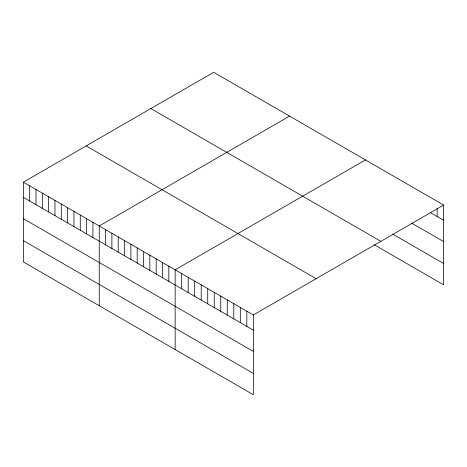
<?xml version="1.0" encoding="UTF-8"?>
<svg xmlns="http://www.w3.org/2000/svg" width="467" height="467" viewBox="0 0 467 467"><rect width="100%" height="100%" fill="white"/><g stroke="black" fill="none" stroke-linecap="round" stroke-linejoin="round"><path stroke-width="0.7" d="M23.35 182.165L253.342 314.951L253.342 394.708L23.35 261.923L23.35 182.165L213.658 72.292L443.65 205.077L443.65 284.835L374.341 244.819M289.558 116.108L99.249 225.987L99.249 305.745M365.451 159.93L175.143 269.803L175.143 349.561M253.342 314.951L443.65 205.077M430.615 212.748L443.65 220.272M411.661 223.109L443.65 241.579M392.706 234.113L443.65 263.528M150.859 108.548L380.85 241.334M86.15 145.908L316.141 278.688M23.35 197.366L253.342 330.151M23.35 218.673L253.342 351.453M23.35 240.622L253.342 373.402M437.135 208.551L437.135 216.513M246.821 311.185L246.821 326.386M240.307 307.426L240.307 322.627M233.792 303.661L233.792 318.862M227.271 299.902L227.271 315.102M220.757 296.136L220.757 311.337M214.242 292.377L214.242 307.578M207.727 288.612L207.727 303.813M201.207 284.852L201.207 300.053M194.692 281.087L194.692 296.288M188.178 277.328L188.178 292.529M181.657 273.569L181.657 288.764M168.82 266.149L168.82 281.35M162.493 262.501L162.493 277.702M156.171 258.846L156.171 274.047M149.843 255.198L149.843 270.399M143.521 251.544L143.521 266.745M137.193 247.895L137.193 263.096M130.871 244.241L130.871 259.442M124.543 240.593L124.543 255.793M118.221 236.938L118.221 252.139M111.893 233.29L111.893 248.485M105.571 229.636L105.571 244.836M92.921 222.333L92.921 237.534M86.599 218.684L86.599 233.879M80.271 215.03L80.271 230.231M73.949 211.382L73.949 226.577M67.622 207.727L67.622 222.928M61.3 204.073L61.3 219.274M54.972 200.425L54.972 215.626M48.65 196.77L48.65 211.971M42.322 193.122L42.322 208.323M36 189.468L36 204.669M29.672 185.819L29.672 201.02"/></g></svg>
